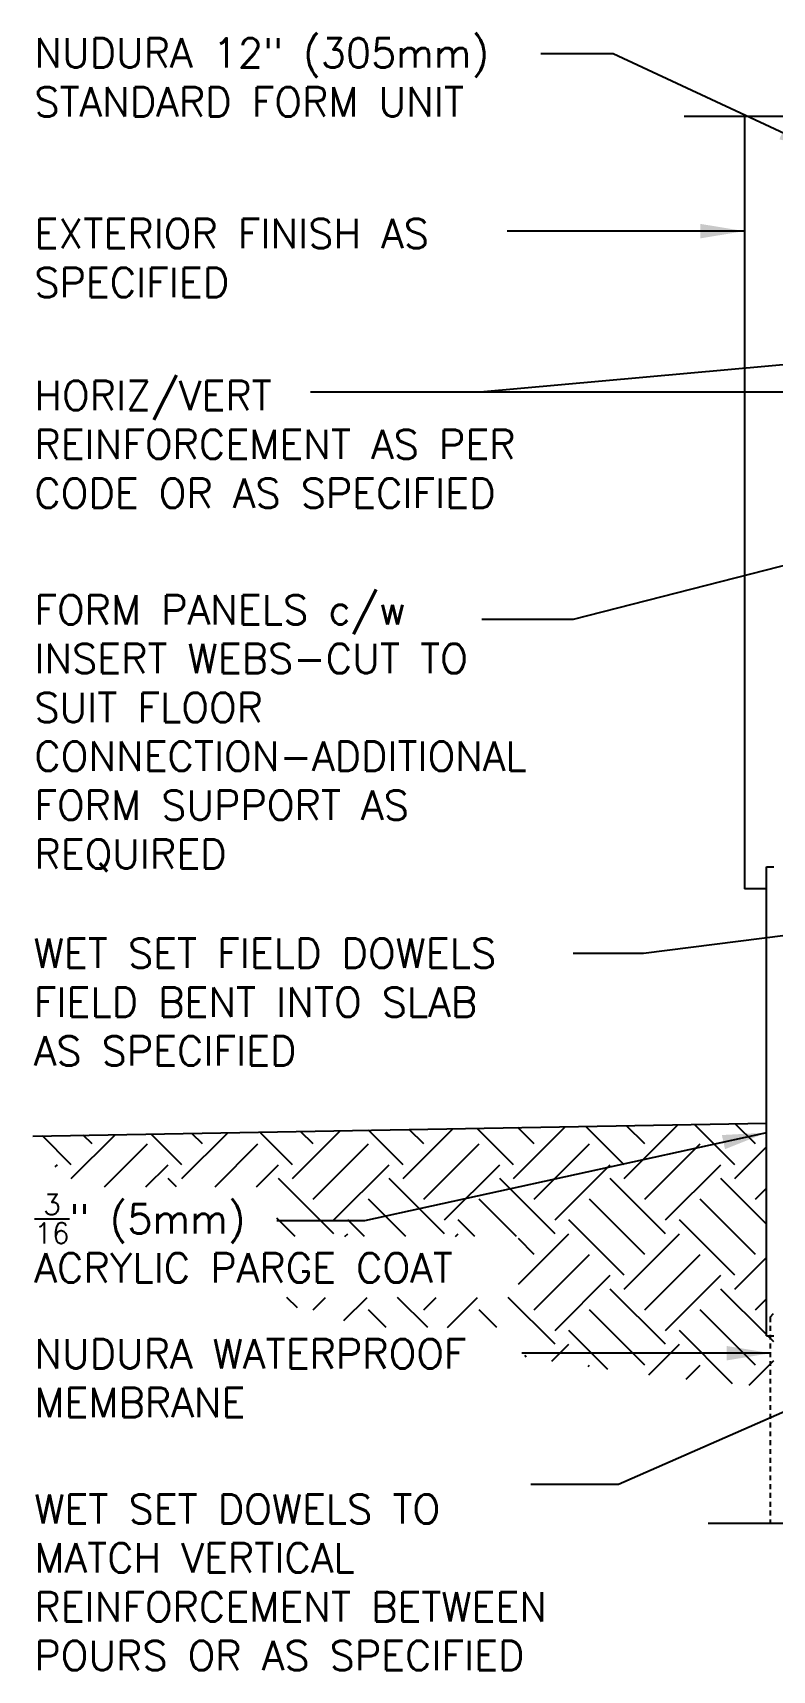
# Model space of a CAD drawing. Header units: inches. Extents: x 400 to 523, y 118 to 184.
# Drawn here: x 467.13 to 486.04, y 141.76 to 183.66 of the extents above; entities that cross this region are included whole.
import ezdxf

# ---------------------------------------------------------------- set-up
doc = ezdxf.new("R2010")
doc.units = ezdxf.units.IN
doc.header["$LTSCALE"] = 0.5
doc.header["$MEASUREMENT"] = 0
doc.linetypes.add('DASHED2', pattern=[0.375, 0.25, -0.125])
for name, color, linetype in [('HATCH', 12, 'Continuous'), ('LINE50', 5, 'Continuous'), ('LINE9', 9, 'Continuous'), ('TEXT', 4, 'Continuous')]:
    doc.layers.add(name, color=color, linetype=linetype)
doc.styles.add('DIM', font='romans.shx', dxfattribs={"width": 0.7})
doc.styles.add('ROMANS', font='romans.shx', dxfattribs={"height": 0.75})
doc.dimstyles.new('ext_12', dxfattribs={"dimscale": 12, "dimtxt": 0.09375, "dimasz": 0.09375, "dimexe": 0.09375, "dimexo": 0.0625, "dimgap": 0.0625, "dimtad": 1, "dimdec": 1, "dimzin": 3, "dimdsep": 46, "dimlunit": 4, "dimtxsty": 'DIM', "dimcen": 0.09, "dimdle": 0.09375, "dimclrt": 4, "dimadec": 0, "dimazin": 0, "dimtfac": 1, "dimtdec": 1, "dimtmove": 2, "dimatfit": 3, "dimfxl": 1, "dimfrac": 2, "dimtolj": 1, "dimtzin": 0, "dimarcsym": 0})

msp = doc.modelspace()

# ---------------------------------------------------------------- hatches: boundary and pattern name
at = {"layer": 'HATCH'}
h = msp.add_hatch(dxfattribs=at)
h.set_pattern_fill('EARTH', color=256, scale=8, angle=45, style=0)
h.set_pattern_definition([(45, (373.0047, 25.9989), (2e-16, 2.828427), [2, -2]), (45, (372.4743, 26.5292), (2e-16, 2.828427), [2, -2]), (45, (371.944, 27.0595), (2e-16, 2.828427), [2, -2]), (135, (371.944, 27.413), (-2.828427, 4e-16), [2, -2]), (135, (372.4743, 27.9434), (-2.828427, 4e-16), [2, -2]), (135, (373.0047, 28.4737), (-2.828427, 4e-16), [2, -2])])
h.paths.add_polyline_path([(475.856, 150.527), (479.715, 150.527), (479.715, 149.779), (480.573, 149.638), (481.911, 149.444), (483.287, 149.269), (484.683, 149.12), (486.082, 149.003), (486.082, 150.312), (485.894, 150.312), (485.894, 155.753), (467.126, 155.425), (467.194, 155.301), (467.427, 154.958), (467.662, 154.674), (467.901, 154.435), (468.144, 154.227), (468.273, 154.129), (473.374, 154.129), (473.374, 152.853), (479.551, 152.853), (479.551, 151.299), (473.056, 151.299), (473.57, 151.128), (474.258, 150.926), (475.044, 150.719)])

# ---------------------------------------------------------------- linework, layer by layer
msp.add_line((485.894, 162.312), (485.894, 162.312))
at = {"layer": 'LINE50'}
msp.add_line((467.126, 155.425), (485.894, 155.753), dxfattribs=at)
at = {"layer": 'LINE9'}
for p, q in [((485.332, 181.512), (485.332, 161.753)), ((485.894, 150.312), (485.894, 162.312)), ((485.894, 162.312), (486.082, 162.312)), ((485.894, 161.753), (485.332, 161.753)), ((485.894, 150.312), (486.082, 150.312))]:
    msp.add_line(p, q, dxfattribs=at)
at = {"layer": 'LINE9', "linetype": 'DASHED2'}
for q in [(486.082, 150.888), (485.988, 145.512)]:
    msp.add_line((485.988, 150.794), q, dxfattribs=at)
at = {"layer": 'LINE9'}
for points in [[(505.37, 181.512), (495.582, 181.512), (494.582, 182.512), (494.582, 180.512), (493.582, 181.512), (483.793, 181.512)], [(505.412, 145.512), (495.91, 145.512), (494.91, 146.512), (494.91, 144.512), (493.91, 145.512), (484.408, 145.512)]]:
    msp.add_lwpolyline(points, dxfattribs=at)

# ---------------------------------------------------------------- texts
at = {"layer": 'TEXT', "char_height": 0.75, "style": 'ROMANS'}
for s, insert, width, attachment_point in [('NUDURA 12" (305mm) STANDARD FORM UNIT', (467.167, 182.513), 14.63878, 4), ('EXTERIOR FINISH AS SPECIFIED', (467.167, 177.892), 11.80755, 4), ('HORIZ/VERT REINFORCEMENT AS PER CODE OR AS SPECIFIED', (467.167, 173.125), 14.5082, 4), ('FORM PANELS c/w INSERT WEBS-CUT TO SUIT FLOOR CONNECTION-ADDITIONAL FORM SUPPORT AS REQUIRED', (467.167, 165.733), 14.34197, 4), ('WET SET FIELD DOWELS FIELD BENT INTO SLAB AS SPECIFIED', (467.152, 160.479), 13.80847, 1), ('\\A1;{\\H0.7x;\\S3/16;\\H1.429x;" (5mm)\\PACRYLIC PARGE COAT}', (467.167, 152.808), 15.60412, 4), ('\\A1;{\\H1x;NUDURA WATERPROOF MEMBRANE}', (467.167, 149.233), 14.22818, 4), ('WET SET DOWELS TO MATCH VERTICAL REINFORCEMENT BETWEEN POURS OR AS SPECIFIED', (467.167, 144.009), 14.34197, 4)]:
    msp.add_mtext(s, dxfattribs=dict(at, insert=insert, width=width, attachment_point=attachment_point))

# ---------------------------------------------------------------- leaders
at = {"layer": 'TEXT'}
for points, override in [([(487.323, 180.622), (481.978, 183.117), (480.125, 183.117)], {"dimgap": 0.0625, "dimtad": 0}), ([(485.332, 178.58), (479.262, 178.58)], {"dimgap": 0.0625, "dimtad": 0}), ([(497.894, 176.199), (478.571, 174.457), (474.232, 174.457)], {"dimtad": 0}), ([(494.707, 174.457), (476.571, 174.457), (474.232, 174.457)], {"dimtad": 0}), ([(487.549, 170.334), (480.955, 168.64), (478.615, 168.64)], {"dimtad": 0}), ([(495.38, 161.685), (482.752, 160.101), (480.95, 160.101)], {"dimgap": 0.0625, "dimtad": 0}), ([(485.894, 155.513), (475.615, 153.256), (473.37, 153.256)], {"dimgap": 0.0625, "dimtad": 0}), ([(491.816, 150.77), (482.111, 146.513), (479.866, 146.513)], {"dimgap": 0.0625, "dimtad": 0}), ([(486.006, 149.871), (482.658, 149.871), (479.64, 149.871)], {"dimgap": 0.0625, "dimtad": 0})]:
    msp.add_leader(points, dimstyle='ext_12', override=override, dxfattribs=at)

doc.saveas('drawing.dxf')
